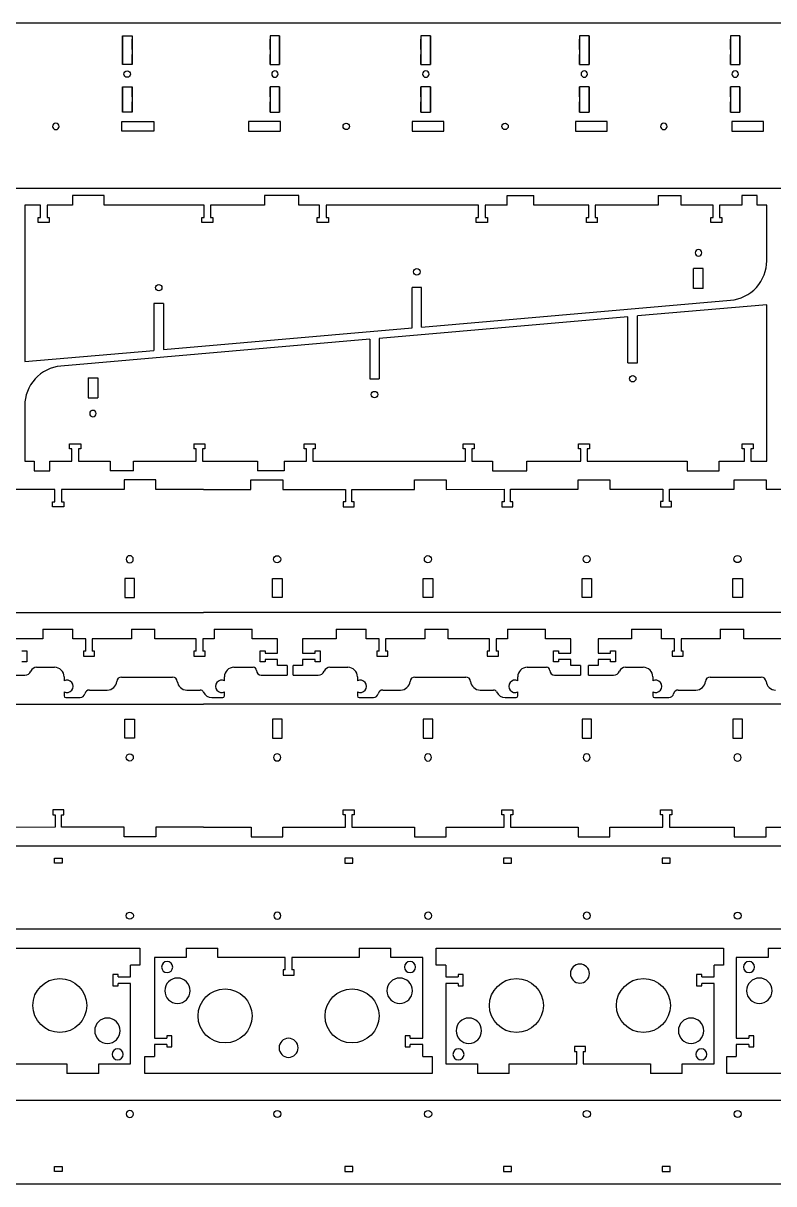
# Model space of a CAD drawing. Extents: x -1263 to 978, y -1563 to -37.
# Drawn here: x -729 to -256, y -1563 to -831 of the extents above; entities that cross this region are included whole.
import ezdxf

# ---------------------------------------------------------------- set-up
doc = ezdxf.new("R2010")
doc.units = 0
doc.linetypes.add('HIDDEN', pattern=[9.525, 6.35, -3.175])
doc.layers.get('0').update_dxf_attribs({"color": 253, "linetype": 'CONTINUOUS'})
doc.layers.add('HIDDEN', color=38, linetype='HIDDEN')

msp = doc.modelspace()

# ---------------------------------------------------------------- linework, layer by layer
at = {"color": 38}
for p, q in [((23.9, -831.11), (-1257.3, -831.11)), ((-666.12, -839.11), (-666.12, -857.11)), ((-666.12, -857.11), (-666.12, -839.11)), ((-666.12, -839.11), (-660.12, -839.11)), ((-660.12, -839.11), (-660.12, -857.11)), ((-567.28, -839.11), (-573.28, -839.11)), ((-573.28, -839.11), (-573.28, -857.11)), ((-567.28, -839.11), (-567.28, -857.11)), ((-567.28, -857.11), (-567.28, -839.11)), ((-472.28, -839.11), (-478.28, -839.11)), ((-478.28, -839.11), (-478.28, -857.11)), ((-472.28, -839.11), (-472.28, -857.11)), ((-472.28, -857.11), (-472.28, -839.11)), ((-372.29, -839.11), (-378.29, -839.11)), ((-378.29, -839.11), (-378.29, -857.11)), ((-372.29, -839.11), (-372.29, -857.11)), ((-372.29, -857.11), (-372.29, -839.11)), ((-277.28, -839.11), (-283.28, -839.11)), ((-283.28, -839.11), (-283.28, -857.11)), ((-277.28, -839.11), (-277.28, -857.11)), ((-277.28, -857.11), (-277.28, -839.11)), ((-660.12, -857.11), (-666.12, -857.11)), ((-573.28, -857.11), (-567.28, -857.11)), ((-478.28, -857.11), (-472.28, -857.11)), ((-378.29, -857.11), (-372.29, -857.11)), ((-283.28, -857.11), (-277.28, -857.11)), ((-666.12, -871.11), (-666.12, -887.11)), ((-666.12, -887.11), (-666.12, -871.11)), ((-666.12, -871.11), (-660.12, -871.11)), ((-660.12, -871.11), (-660.12, -887.11)), ((-567.28, -871.11), (-573.28, -871.11)), ((-573.28, -871.11), (-573.28, -887.11)), ((-567.28, -887.11), (-567.28, -871.11)), ((-567.28, -871.11), (-567.28, -887.11)), ((-472.28, -871.11), (-478.28, -871.11)), ((-478.28, -871.11), (-478.28, -887.11)), ((-472.28, -887.11), (-472.28, -871.11)), ((-472.28, -871.11), (-472.28, -887.11)), ((-372.29, -871.11), (-378.29, -871.11)), ((-378.29, -871.11), (-378.29, -887.11)), ((-372.29, -887.11), (-372.29, -871.11)), ((-372.29, -871.11), (-372.29, -887.11)), ((-277.28, -871.11), (-283.28, -871.11)), ((-283.28, -871.11), (-283.28, -887.11)), ((-277.28, -887.11), (-277.28, -871.11)), ((-277.28, -871.11), (-277.28, -887.11)), ((-660.12, -887.11), (-666.12, -887.11)), ((-573.28, -887.11), (-567.28, -887.11)), ((-478.28, -887.11), (-472.28, -887.11)), ((-378.29, -887.11), (-372.29, -887.11)), ((-283.28, -887.11), (-277.28, -887.11)), ((-666.67, -899.11), (-666.67, -893.11)), ((-666.67, -893.11), (-646.67, -893.11)), ((-666.67, -899.11), (-666.57, -899.11)), ((-646.57, -899.11), (-666.57, -899.11)), ((-646.67, -893.11), (-646.57, -893.11)), ((-646.57, -893.11), (-646.57, -899.11)), ((-646.57, -893.11), (-646.57, -899.11)), ((-586.74, -893.11), (-586.83, -893.11)), ((-586.83, -893.11), (-586.83, -899.11)), ((-586.83, -893.11), (-586.83, -899.11)), ((-586.83, -899.11), (-566.83, -899.11)), ((-566.74, -893.11), (-586.74, -893.11)), ((-566.74, -899.11), (-566.83, -899.11)), ((-566.74, -899.11), (-566.74, -893.11)), ((-483.74, -893.11), (-483.83, -893.11)), ((-483.83, -893.11), (-483.83, -899.11)), ((-483.83, -893.11), (-483.83, -899.11)), ((-483.83, -899.11), (-463.83, -899.11)), ((-463.74, -893.11), (-483.74, -893.11)), ((-463.74, -899.11), (-463.83, -899.11)), ((-463.74, -899.11), (-463.74, -893.11)), ((-360.82, -893.11), (-380.82, -893.11)), ((-380.82, -893.11), (-380.82, -899.11)), ((-380.82, -899.11), (-360.82, -899.11)), ((-380.81, -893.11), (-380.81, -899.11)), ((-360.82, -899.11), (-360.82, -893.11)), ((-262.4, -893.11), (-282.4, -893.11)), ((-282.4, -893.11), (-282.4, -899.11)), ((-282.4, -893.11), (-282.4, -899.11)), ((-282.4, -899.11), (-262.4, -899.11)), ((-262.4, -899.11), (-262.4, -893.11)), ((-1158.4, -935.11), (-75, -935.11)), ((-677.81, -939.79), (-697.81, -939.79)), ((-697.81, -939.79), (-697.81, -945.79)), ((-677.81, -945.79), (-677.81, -939.79)), ((-555.1, -939.79), (-576.69, -939.79)), ((-576.69, -939.79), (-576.69, -945.79)), ((-555.1, -945.79), (-555.1, -939.79)), ((-423.87, -939.79), (-407.13, -939.79)), ((-423.87, -945.79), (-423.87, -939.79)), ((-407.13, -945.79), (-407.13, -939.79)), ((-328.85, -939.79), (-314.26, -939.79)), ((-328.85, -939.79), (-328.85, -945.79)), ((-314.26, -945.79), (-314.26, -939.79)), ((-266.41, -939.79), (-276.16, -939.79)), ((-276.16, -939.79), (-276.16, -945.79)), ((-266.41, -945.79), (-266.41, -939.79)), ((-717.86, -945.79), (-727.81, -945.79)), ((-727.81, -945.79), (-727.8, -1035.81)), ((-717.86, -953.59), (-717.86, -945.79)), ((-713.76, -945.79), (-713.76, -953.59)), ((-697.81, -945.79), (-713.76, -945.79)), ((-614.79, -945.79), (-677.81, -945.79)), ((-614.79, -953.59), (-614.79, -945.79)), ((-576.69, -945.79), (-610.69, -945.79)), ((-610.69, -945.79), (-610.69, -953.59)), ((-542.1, -945.79), (-555.1, -945.79)), ((-542.1, -953.59), (-542.1, -945.79)), ((-441.92, -945.79), (-538, -945.79)), ((-538, -945.79), (-538, -953.59)), ((-441.92, -953.59), (-441.92, -945.79)), ((-423.87, -945.79), (-437.82, -945.79)), ((-437.82, -945.79), (-437.82, -953.59)), ((-372.46, -945.79), (-407.13, -945.79)), ((-372.46, -953.59), (-372.46, -945.79)), ((-328.85, -945.79), (-368.36, -945.79)), ((-368.36, -945.79), (-368.36, -953.59)), ((-294.21, -945.79), (-314.26, -945.79)), ((-294.21, -953.59), (-294.21, -945.79)), ((-276.16, -945.79), (-290.11, -945.79)), ((-290.11, -945.79), (-290.11, -953.59)), ((-260.41, -945.79), (-266.41, -945.79)), ((-260.41, -980.79), (-260.41, -945.79)), ((-719.31, -956.79), (-719.31, -953.59)), ((-719.31, -953.59), (-717.86, -953.59)), ((-712.31, -956.79), (-719.31, -956.79)), ((-713.76, -953.59), (-712.31, -953.59)), ((-712.31, -953.59), (-712.31, -956.79)), ((-616.24, -956.79), (-616.24, -953.59)), ((-616.24, -953.59), (-614.79, -953.59)), ((-609.24, -956.79), (-616.24, -956.79)), ((-610.69, -953.59), (-609.24, -953.59)), ((-609.24, -953.59), (-609.24, -956.79)), ((-543.55, -956.79), (-543.55, -953.59)), ((-543.55, -953.59), (-542.1, -953.59)), ((-536.55, -956.79), (-543.55, -956.79)), ((-538, -953.59), (-536.55, -953.59)), ((-536.55, -953.59), (-536.55, -956.79)), ((-443.37, -956.79), (-443.37, -953.59)), ((-443.37, -953.59), (-441.92, -953.59)), ((-436.37, -956.79), (-443.37, -956.79)), ((-437.82, -953.59), (-436.37, -953.59)), ((-436.37, -953.59), (-436.37, -956.79)), ((-373.91, -956.79), (-373.91, -953.59)), ((-373.91, -953.59), (-372.46, -953.59)), ((-366.91, -956.79), (-373.91, -956.79)), ((-368.36, -953.59), (-366.91, -953.59)), ((-366.91, -956.79), (-366.91, -953.59)), ((-295.66, -956.79), (-295.66, -953.59)), ((-295.66, -953.59), (-294.21, -953.59)), ((-288.66, -956.79), (-295.66, -956.79)), ((-290.11, -953.59), (-288.66, -953.59)), ((-288.66, -953.59), (-288.66, -956.79)), ((-300.41, -985.79), (-306.41, -985.79)), ((-306.41, -998.41), (-306.41, -985.79)), ((-300.41, -998.41), (-300.41, -985.79)), ((-483.79, -1023.16), (-483.79, -997.66)), ((-477.79, -997.66), (-483.79, -997.66)), ((-477.79, -1022.63), (-477.79, -997.66)), ((-300.41, -998.41), (-306.41, -998.41)), ((-646.41, -1007.79), (-646.41, -1037.31)), ((-640.41, -1007.79), (-646.41, -1007.79)), ((-640.41, -1007.79), (-640.41, -1036.79)), ((-477.79, -1022.63), (-283.25, -1005.7)), ((-260.42, -1008.56), (-341.82, -1015.64)), ((-260.42, -1017.14), (-260.42, -1008.56)), ((-347.82, -1016.16), (-504.43, -1029.79)), ((-347.82, -1045.16), (-347.82, -1016.16)), ((-341.82, -1045.16), (-341.82, -1015.64)), ((-640.41, -1036.79), (-483.79, -1023.16)), ((-260.41, -1107.16), (-260.42, -1017.14)), ((-510.43, -1030.32), (-704.98, -1047.25)), ((-510.43, -1030.32), (-510.43, -1055.29)), ((-504.43, -1029.79), (-504.43, -1055.29)), ((-727.8, -1035.81), (-727.8, -1044.39)), ((-727.8, -1044.39), (-646.41, -1037.31)), ((-347.82, -1045.16), (-341.82, -1045.16)), ((-687.82, -1054.54), (-687.82, -1067.16)), ((-687.82, -1054.54), (-681.82, -1054.54)), ((-681.82, -1054.54), (-681.82, -1067.16)), ((-510.43, -1055.29), (-504.43, -1055.29)), ((-687.82, -1067.16), (-681.82, -1067.16)), ((-727.81, -1072.16), (-727.81, -1107.16)), ((-699.56, -1099.36), (-699.56, -1096.16)), ((-699.56, -1096.16), (-692.56, -1096.16)), ((-692.56, -1096.16), (-692.56, -1099.36)), ((-621.31, -1096.16), (-621.31, -1099.36)), ((-621.31, -1096.16), (-614.31, -1096.16)), ((-614.31, -1096.16), (-614.31, -1099.36)), ((-551.85, -1099.36), (-551.85, -1096.16)), ((-551.85, -1096.16), (-544.85, -1096.16)), ((-544.85, -1096.16), (-544.85, -1099.36)), ((-451.67, -1099.36), (-451.67, -1096.16)), ((-451.67, -1096.16), (-444.67, -1096.16)), ((-444.67, -1096.16), (-444.67, -1099.36)), ((-378.98, -1099.36), (-378.98, -1096.16)), ((-378.98, -1096.16), (-371.98, -1096.16)), ((-371.98, -1096.16), (-371.98, -1099.36)), ((-275.91, -1099.36), (-275.91, -1096.16)), ((-275.91, -1096.16), (-268.91, -1096.16)), ((-268.91, -1096.16), (-268.91, -1099.36)), ((-698.11, -1099.36), (-699.56, -1099.36)), ((-698.11, -1107.16), (-698.11, -1099.36)), ((-692.56, -1099.36), (-694.01, -1099.36)), ((-694.01, -1099.36), (-694.01, -1107.16)), ((-619.86, -1099.36), (-621.31, -1099.36)), ((-619.86, -1107.16), (-619.86, -1099.36)), ((-614.31, -1099.36), (-615.76, -1099.36)), ((-615.76, -1099.36), (-615.76, -1107.16)), ((-550.4, -1099.36), (-551.85, -1099.36)), ((-550.4, -1107.16), (-550.4, -1099.36)), ((-544.85, -1099.36), (-546.3, -1099.36)), ((-546.3, -1099.36), (-546.3, -1107.16)), ((-450.22, -1099.36), (-451.67, -1099.36)), ((-450.22, -1107.16), (-450.22, -1099.36)), ((-444.67, -1099.36), (-446.12, -1099.36)), ((-446.12, -1099.36), (-446.12, -1107.16)), ((-377.53, -1099.36), (-378.98, -1099.36)), ((-377.53, -1107.16), (-377.53, -1099.36)), ((-371.98, -1099.36), (-373.43, -1099.36)), ((-373.43, -1099.36), (-373.43, -1107.16)), ((-274.46, -1099.36), (-275.91, -1099.36)), ((-274.46, -1107.16), (-274.46, -1099.36)), ((-268.91, -1099.36), (-270.36, -1099.36)), ((-270.36, -1099.36), (-270.36, -1107.16)), ((-727.81, -1107.16), (-721.81, -1107.16)), ((-721.81, -1107.16), (-721.81, -1113.16)), ((-712.06, -1113.16), (-712.06, -1107.16)), ((-712.06, -1107.16), (-698.11, -1107.16)), ((-694.01, -1107.16), (-673.96, -1107.16)), ((-673.96, -1107.16), (-673.96, -1113.16)), ((-659.37, -1113.16), (-659.37, -1107.16)), ((-659.37, -1107.16), (-619.86, -1107.16)), ((-615.76, -1107.16), (-581.09, -1107.16)), ((-581.09, -1107.16), (-581.09, -1113.16)), ((-564.35, -1107.16), (-564.35, -1113.16)), ((-564.35, -1107.16), (-550.4, -1107.16)), ((-546.3, -1107.16), (-450.22, -1107.16)), ((-446.12, -1107.16), (-433.12, -1107.16)), ((-433.12, -1107.16), (-433.12, -1113.16)), ((-411.53, -1113.16), (-411.53, -1107.16)), ((-411.53, -1107.16), (-377.53, -1107.16)), ((-373.43, -1107.16), (-310.41, -1107.16)), ((-310.41, -1107.16), (-310.41, -1113.16)), ((-290.41, -1113.16), (-290.41, -1107.16)), ((-290.41, -1107.16), (-274.46, -1107.16)), ((-270.36, -1107.16), (-260.41, -1107.16)), ((-721.81, -1113.16), (-712.06, -1113.16)), ((-659.37, -1113.16), (-673.96, -1113.16)), ((-645.21, -1118.96), (-665.21, -1118.95)), ((-665.21, -1118.95), (-665.21, -1124.95)), ((-645.21, -1124.96), (-645.21, -1118.96)), ((-585.28, -1118.95), (-565.28, -1118.94)), ((-585.27, -1124.95), (-585.28, -1118.95)), ((-564.35, -1113.16), (-581.09, -1113.16)), ((-565.28, -1118.94), (-565.27, -1124.94)), ((-482.27, -1124.91), (-482.28, -1118.91)), ((-482.28, -1118.91), (-462.28, -1118.91)), ((-462.28, -1118.91), (-462.27, -1124.91)), ((-433.12, -1113.16), (-411.53, -1113.16)), ((-379.26, -1118.88), (-359.26, -1118.87)), ((-379.26, -1124.88), (-379.26, -1118.88)), ((-359.26, -1118.87), (-359.26, -1124.87)), ((-310.41, -1113.16), (-290.41, -1113.16)), ((-280.84, -1124.84), (-280.84, -1118.84)), ((-280.84, -1118.84), (-260.84, -1118.84)), ((-260.84, -1118.84), (-260.84, -1124.84)), ((-708.76, -1124.95), (-748.21, -1124.95)), ((-708.76, -1132.75), (-708.76, -1124.95)), ((-665.21, -1124.95), (-704.66, -1124.95)), ((-704.66, -1124.95), (-704.66, -1132.75)), ((-615.24, -1124.96), (-645.21, -1124.96)), ((-615.24, -1124.96), (-585.27, -1124.95)), ((-565.27, -1124.94), (-525.82, -1124.93)), ((-525.82, -1124.93), (-525.82, -1132.73)), ((-521.72, -1124.93), (-482.27, -1124.91)), ((-521.72, -1132.73), (-521.72, -1124.93)), ((-462.27, -1124.91), (-425.82, -1124.89)), ((-425.82, -1124.89), (-425.82, -1132.69)), ((-421.72, -1124.89), (-379.26, -1124.88)), ((-421.72, -1132.69), (-421.72, -1124.89)), ((-359.26, -1124.87), (-325.82, -1124.86)), ((-325.82, -1124.86), (-325.82, -1132.66)), ((-321.72, -1124.86), (-280.84, -1124.84)), ((-321.72, -1132.66), (-321.72, -1124.86)), ((-260.84, -1124.84), (-235.82, -1124.83)), ((-710.21, -1135.95), (-710.21, -1132.75)), ((-710.21, -1132.75), (-708.76, -1132.75)), ((-704.66, -1132.75), (-703.21, -1132.75)), ((-703.21, -1132.75), (-703.21, -1135.95)), ((-525.82, -1132.73), (-527.27, -1132.73)), ((-527.27, -1132.73), (-527.27, -1135.93)), ((-520.27, -1132.73), (-521.72, -1132.73)), ((-520.27, -1135.93), (-520.27, -1132.73)), ((-425.82, -1132.69), (-427.27, -1132.69)), ((-427.27, -1132.69), (-427.27, -1135.89)), ((-420.27, -1132.69), (-421.72, -1132.69)), ((-420.27, -1135.89), (-420.27, -1132.69)), ((-325.82, -1132.66), (-327.27, -1132.66)), ((-327.27, -1132.66), (-327.27, -1135.86)), ((-320.27, -1132.66), (-321.72, -1132.66)), ((-320.27, -1135.86), (-320.27, -1132.66)), ((-703.21, -1135.95), (-710.21, -1135.95)), ((-527.27, -1135.93), (-520.27, -1135.93)), ((-427.27, -1135.89), (-420.27, -1135.89)), ((-327.27, -1135.86), (-320.27, -1135.86)), ((-664.74, -1181.02), (-664.73, -1193.02)), ((-658.74, -1181.02), (-664.74, -1181.02)), ((-658.73, -1193.02), (-658.74, -1181.02)), ((-571.73, -1193.01), (-571.73, -1181.01)), ((-571.73, -1181.01), (-565.73, -1181.01)), ((-565.73, -1181.01), (-565.73, -1193.01)), ((-476.73, -1193.01), (-476.73, -1181.01)), ((-476.73, -1181.01), (-470.73, -1181.01)), ((-470.73, -1181.01), (-470.73, -1193.01)), ((-376.74, -1193.01), (-376.74, -1181.01)), ((-376.74, -1181.01), (-370.74, -1181.01)), ((-370.74, -1181.01), (-370.74, -1193.01)), ((-281.73, -1193.01), (-281.73, -1181.01)), ((-281.73, -1181.01), (-275.73, -1181.01)), ((-275.73, -1181.01), (-275.73, -1193.01)), ((-664.73, -1193.02), (-658.73, -1193.02)), ((-565.73, -1193.01), (-571.73, -1193.01)), ((-470.73, -1193.01), (-476.73, -1193.01)), ((-370.74, -1193.01), (-376.74, -1193.01)), ((-275.73, -1193.01), (-281.73, -1193.01)), ((-1234.71, -1202.54), (-615.23, -1202.5)), ((4.25, -1202.37), (-615.23, -1202.5)), ((-716.5, -1213.13), (-697.5, -1213.13)), ((-716.5, -1213.13), (-716.5, -1219.13)), ((-697.5, -1219.13), (-697.5, -1213.13)), ((-660.56, -1213.13), (-645.76, -1213.13)), ((-660.56, -1213.13), (-660.56, -1219.13)), ((-645.76, -1219.13), (-645.76, -1213.13)), ((-608.5, -1213.13), (-584.5, -1213.13)), ((-608.5, -1213.13), (-608.5, -1219.13)), ((-584.5, -1219.13), (-584.5, -1213.13)), ((-531.72, -1213.13), (-512.72, -1213.13)), ((-531.72, -1213.13), (-531.72, -1219.13)), ((-512.72, -1219.13), (-512.72, -1213.13)), ((-475.78, -1213.13), (-460.98, -1213.13)), ((-475.78, -1213.13), (-475.78, -1219.13)), ((-460.98, -1219.13), (-460.98, -1213.13)), ((-423.72, -1213.13), (-399.72, -1213.13)), ((-423.72, -1213.13), (-423.72, -1219.13)), ((-399.72, -1219.13), (-399.72, -1213.13)), ((-345.65, -1213.13), (-326.65, -1213.13)), ((-345.65, -1213.13), (-345.65, -1219.13)), ((-326.65, -1219.13), (-326.65, -1213.13)), ((-289.71, -1213.13), (-274.91, -1213.13)), ((-289.71, -1213.13), (-289.71, -1219.13)), ((-274.91, -1219.13), (-274.91, -1213.13)), ((-716.5, -1219.13), (-737.5, -1219.13)), ((-689.32, -1219.13), (-697.5, -1219.13)), ((-689.32, -1226.93), (-689.32, -1219.13)), ((-660.56, -1219.13), (-685.22, -1219.13)), ((-685.22, -1219.13), (-685.22, -1226.93)), ((-619.78, -1219.13), (-645.76, -1219.13)), ((-619.78, -1226.93), (-619.78, -1219.13)), ((-608.5, -1219.13), (-615.68, -1219.13)), ((-615.68, -1219.13), (-615.68, -1226.93)), ((-568.5, -1219.13), (-584.5, -1219.13)), ((-568.5, -1228.08), (-568.5, -1219.13)), ((-531.72, -1219.13), (-552.72, -1219.13)), ((-552.72, -1219.13), (-552.72, -1228.08)), ((-504.54, -1219.13), (-512.72, -1219.13)), ((-504.54, -1226.93), (-504.54, -1219.13)), ((-475.78, -1219.13), (-500.44, -1219.13)), ((-500.44, -1219.13), (-500.44, -1226.93)), ((-435, -1219.13), (-460.98, -1219.13)), ((-435, -1226.93), (-435, -1219.13)), ((-423.72, -1219.13), (-430.9, -1219.13)), ((-430.9, -1219.13), (-430.9, -1226.93)), ((-383.72, -1219.13), (-399.72, -1219.13)), ((-383.72, -1228.08), (-383.72, -1219.13)), ((-345.65, -1219.13), (-366.65, -1219.13)), ((-366.65, -1219.13), (-366.65, -1228.08)), ((-318.47, -1219.13), (-326.65, -1219.13)), ((-318.47, -1226.93), (-318.47, -1219.13)), ((-289.71, -1219.13), (-314.37, -1219.13)), ((-314.37, -1219.13), (-314.37, -1226.93)), ((-248.93, -1219.13), (-274.91, -1219.13)), ((-729.7, -1226.63), (-726.5, -1226.63)), ((-726.5, -1226.63), (-726.5, -1233.63)), ((-689.32, -1226.93), (-690.77, -1226.93)), ((-690.77, -1226.93), (-690.77, -1230.13)), ((-683.77, -1226.93), (-685.22, -1226.93)), ((-683.77, -1230.13), (-683.77, -1226.93)), ((-621.23, -1226.93), (-621.23, -1230.13)), ((-619.78, -1226.93), (-621.23, -1226.93)), ((-614.23, -1226.93), (-615.68, -1226.93)), ((-614.23, -1230.13), (-614.23, -1226.93)), ((-579.5, -1233.63), (-579.5, -1226.63)), ((-579.5, -1226.63), (-576.3, -1226.63)), ((-576.3, -1226.63), (-576.3, -1228.08)), ((-576.3, -1228.08), (-568.5, -1228.08)), ((-552.72, -1228.08), (-544.92, -1228.08)), ((-544.92, -1228.08), (-544.92, -1226.63)), ((-544.92, -1226.63), (-541.72, -1226.63)), ((-541.72, -1226.63), (-541.72, -1233.63)), ((-504.54, -1226.93), (-505.99, -1226.93)), ((-505.99, -1226.93), (-505.99, -1230.13)), ((-498.99, -1226.93), (-500.44, -1226.93)), ((-498.99, -1230.13), (-498.99, -1226.93)), ((-436.45, -1226.93), (-436.45, -1230.13)), ((-435, -1226.93), (-436.45, -1226.93)), ((-429.45, -1226.93), (-430.9, -1226.93)), ((-429.45, -1230.13), (-429.45, -1226.93)), ((-394.72, -1233.63), (-394.72, -1226.63)), ((-394.72, -1226.63), (-391.52, -1226.63)), ((-391.52, -1226.63), (-391.52, -1228.08)), ((-391.52, -1228.08), (-383.72, -1228.08)), ((-366.65, -1228.08), (-358.85, -1228.08)), ((-358.85, -1228.08), (-358.85, -1226.63)), ((-358.85, -1226.63), (-355.65, -1226.63)), ((-355.65, -1226.63), (-355.65, -1233.63)), ((-318.47, -1226.93), (-319.92, -1226.93)), ((-319.92, -1226.93), (-319.92, -1230.13)), ((-312.92, -1226.93), (-314.37, -1226.93)), ((-312.92, -1230.13), (-312.92, -1226.93)), ((-726.5, -1233.63), (-729.7, -1233.63)), ((-690.77, -1230.13), (-683.77, -1230.13)), ((-621.23, -1230.13), (-614.23, -1230.13)), ((-576.3, -1233.63), (-579.5, -1233.63)), ((-568.5, -1232.18), (-576.3, -1232.18)), ((-576.3, -1232.18), (-576.3, -1233.63)), ((-568.5, -1236), (-568.5, -1232.18)), ((-562.5, -1236), (-568.5, -1236)), ((-562.5, -1236), (-562.5, -1242)), ((-558.72, -1242), (-558.72, -1236)), ((-552.72, -1236), (-558.72, -1236)), ((-544.92, -1232.18), (-552.72, -1232.18)), ((-552.72, -1232.18), (-552.72, -1236)), ((-544.92, -1233.63), (-544.92, -1232.18)), ((-541.72, -1233.63), (-544.92, -1233.63)), ((-505.99, -1230.13), (-498.99, -1230.13)), ((-436.45, -1230.13), (-429.45, -1230.13)), ((-391.52, -1233.63), (-394.72, -1233.63)), ((-383.72, -1232.18), (-391.52, -1232.18)), ((-391.52, -1232.18), (-391.52, -1233.63)), ((-383.72, -1236), (-383.72, -1232.18)), ((-377.72, -1236), (-383.72, -1236)), ((-377.72, -1236), (-377.72, -1242)), ((-372.65, -1242), (-372.65, -1236)), ((-366.65, -1236), (-372.65, -1236)), ((-358.85, -1232.18), (-366.65, -1232.18)), ((-366.65, -1232.18), (-366.65, -1236)), ((-358.85, -1233.63), (-358.85, -1232.18)), ((-355.65, -1233.63), (-358.85, -1233.63)), ((-319.92, -1230.13), (-312.92, -1230.13)), ((-743.5, -1242), (-727.69, -1242)), ((-720.3, -1237.06), (-709, -1237.06)), ((-703, -1243.06), (-703, -1245.54)), ((-666.86, -1243.23), (-634.66, -1243.23)), ((-602, -1245.54), (-602, -1243.06)), ((-596, -1237.06), (-583.85, -1237.06)), ((-578.85, -1242), (-562.5, -1242)), ((-558.72, -1242), (-542.91, -1242)), ((-535.52, -1237.06), (-524.22, -1237.06)), ((-518.22, -1243.06), (-518.22, -1245.54)), ((-482.08, -1243.23), (-449.88, -1243.23)), ((-417.22, -1245.54), (-417.22, -1243.06)), ((-411.22, -1237.06), (-399.07, -1237.06)), ((-394.07, -1242), (-377.72, -1242)), ((-372.65, -1242), (-356.84, -1242)), ((-349.45, -1237.06), (-338.15, -1237.06)), ((-332.15, -1243.06), (-332.15, -1245.54)), ((-296.01, -1243.23), (-263.81, -1243.23)), ((-703, -1252.58), (-703, -1255.13)), ((-702, -1256.13), (-692.81, -1256.13)), ((-686.95, -1251.4), (-675.82, -1251.4)), ((-625.7, -1251.4), (-617.21, -1251.4)), ((-609.9, -1256.13), (-603, -1256.13)), ((-602, -1255.13), (-602, -1252.58)), ((-518.22, -1252.58), (-518.22, -1255.13)), ((-517.22, -1256.13), (-508.03, -1256.13)), ((-502.17, -1251.4), (-491.04, -1251.4)), ((-440.92, -1251.4), (-432.43, -1251.4)), ((-425.12, -1256.13), (-418.22, -1256.13)), ((-417.22, -1255.13), (-417.22, -1252.58)), ((-332.15, -1252.58), (-332.15, -1255.13)), ((-331.15, -1256.13), (-321.96, -1256.13)), ((-316.1, -1251.4), (-304.97, -1251.4)), ((-1234.7, -1260.47), (-615.22, -1260.34)), ((4.26, -1260.3), (-615.22, -1260.34)), ((-664.72, -1269.83), (-658.72, -1269.83)), ((-664.72, -1281.83), (-664.72, -1269.83)), ((-658.72, -1269.83), (-658.72, -1281.83)), ((-571.72, -1269.82), (-571.72, -1281.82)), ((-565.72, -1269.82), (-571.72, -1269.82)), ((-565.72, -1281.82), (-565.72, -1269.82)), ((-476.72, -1269.79), (-476.72, -1281.79)), ((-470.72, -1269.79), (-476.72, -1269.79)), ((-470.72, -1281.79), (-470.72, -1269.79)), ((-376.73, -1269.77), (-376.72, -1281.77)), ((-370.73, -1269.77), (-376.73, -1269.77)), ((-370.72, -1281.77), (-370.73, -1269.77)), ((-281.72, -1269.74), (-281.72, -1281.74)), ((-275.72, -1269.74), (-281.72, -1269.74)), ((-275.72, -1281.74), (-275.72, -1269.74)), ((-658.72, -1281.83), (-664.72, -1281.83)), ((-571.72, -1281.82), (-565.72, -1281.82)), ((-476.72, -1281.79), (-470.72, -1281.79)), ((-376.72, -1281.77), (-370.72, -1281.77)), ((-281.72, -1281.74), (-275.72, -1281.74)), ((-703.19, -1326.91), (-710.19, -1326.91)), ((-710.19, -1326.91), (-710.18, -1330.11)), ((-710.18, -1330.11), (-708.73, -1330.11)), ((-708.73, -1330.11), (-708.73, -1337.91)), ((-704.63, -1337.91), (-704.63, -1330.11)), ((-704.63, -1330.11), (-703.18, -1330.11)), ((-703.18, -1330.11), (-703.19, -1326.91)), ((-527.24, -1330.09), (-527.24, -1326.89)), ((-527.24, -1326.89), (-520.24, -1326.89)), ((-525.79, -1330.09), (-527.24, -1330.09)), ((-525.8, -1337.89), (-525.79, -1330.09)), ((-521.69, -1330.09), (-521.7, -1337.89)), ((-520.24, -1330.09), (-521.69, -1330.09)), ((-520.24, -1326.89), (-520.24, -1330.09)), ((-427.24, -1330.1), (-427.24, -1326.9)), ((-427.24, -1326.9), (-420.24, -1326.9)), ((-425.79, -1330.1), (-427.24, -1330.1)), ((-425.8, -1337.9), (-425.79, -1330.1)), ((-421.69, -1330.1), (-421.7, -1337.9)), ((-420.24, -1330.1), (-421.69, -1330.1)), ((-420.24, -1326.9), (-420.24, -1330.1)), ((-327.24, -1330.1), (-327.24, -1326.9)), ((-327.24, -1326.9), (-320.24, -1326.9)), ((-325.79, -1330.1), (-327.24, -1330.1)), ((-325.8, -1337.9), (-325.79, -1330.1)), ((-321.69, -1330.1), (-321.7, -1337.9)), ((-320.24, -1330.1), (-321.69, -1330.1)), ((-320.24, -1326.9), (-320.24, -1330.1)), ((-708.73, -1337.91), (-748.18, -1337.93)), ((-665.18, -1337.9), (-704.63, -1337.91)), ((-665.18, -1343.9), (-665.18, -1337.9)), ((-615.21, -1337.88), (-645.18, -1337.89)), ((-645.18, -1337.89), (-645.18, -1343.89)), ((-615.21, -1337.88), (-585.25, -1337.88)), ((-585.25, -1337.88), (-585.25, -1343.88)), ((-565.25, -1343.89), (-565.25, -1337.89)), ((-565.25, -1337.89), (-525.8, -1337.89)), ((-521.7, -1337.89), (-482.25, -1337.89)), ((-482.25, -1337.89), (-482.25, -1343.89)), ((-462.25, -1343.89), (-462.25, -1337.89)), ((-462.25, -1337.89), (-425.8, -1337.9)), ((-421.7, -1337.9), (-379.23, -1337.9)), ((-379.23, -1337.9), (-379.23, -1343.9)), ((-359.23, -1343.9), (-359.23, -1337.9)), ((-359.23, -1337.9), (-325.8, -1337.9)), ((-321.7, -1337.9), (-280.81, -1337.91)), ((-280.81, -1337.91), (-280.81, -1343.91)), ((-260.81, -1343.91), (-260.81, -1337.91)), ((-260.81, -1337.91), (-235.8, -1337.91)), ((-645.18, -1343.89), (-665.18, -1343.9)), ((-585.25, -1343.88), (-565.25, -1343.89)), ((-482.25, -1343.89), (-462.25, -1343.89)), ((-379.23, -1343.9), (-359.23, -1343.9)), ((-280.81, -1343.91), (-260.81, -1343.91)), ((-1255.68, -1349.61), (25.34, -1349.61)), ((-709.14, -1360.6), (-709.14, -1357.4)), ((-709.14, -1357.4), (-704.14, -1357.4)), ((-704.14, -1357.4), (-704.14, -1360.6)), ((-521.2, -1357.4), (-526.2, -1357.4)), ((-526.2, -1357.4), (-526.2, -1360.6)), ((-521.2, -1360.6), (-521.2, -1357.4)), ((-421.2, -1357.39), (-426.2, -1357.39)), ((-426.2, -1357.39), (-426.2, -1360.59)), ((-421.2, -1360.59), (-421.2, -1357.39)), ((-321.2, -1357.37), (-326.2, -1357.37)), ((-326.2, -1357.37), (-326.2, -1360.57)), ((-321.2, -1360.57), (-321.2, -1357.37)), ((-704.14, -1360.6), (-709.14, -1360.6)), ((-526.2, -1360.6), (-521.2, -1360.6)), ((-426.2, -1360.59), (-421.2, -1360.59)), ((-326.2, -1360.57), (-321.2, -1360.57)), ((6.29, -1402.01), (-1236.63, -1402.01)), ((-836.22, -1414), (-655.22, -1414)), ((-655.22, -1414), (-655.22, -1424.73)), ((-626.1, -1414), (-606.1, -1414)), ((-626.1, -1414), (-626.1, -1420)), ((-606.1, -1420), (-606.1, -1414)), ((-517.1, -1414), (-497.1, -1414)), ((-517.1, -1414), (-517.1, -1420)), ((-497.1, -1420), (-497.1, -1414)), ((-468.56, -1414), (-287.56, -1414)), ((-468.56, -1424.73), (-468.56, -1414)), ((-287.56, -1414), (-287.56, -1424.73)), ((-259.54, -1414), (-239.54, -1414)), ((-259.54, -1414), (-259.54, -1420)), ((-655.22, -1424.73), (-661.22, -1424.73)), ((-661.22, -1432.18), (-661.22, -1424.73)), ((-626.1, -1420), (-646.1, -1420)), ((-646.1, -1420), (-646.1, -1470.73)), ((-563.65, -1420), (-606.1, -1420)), ((-563.65, -1427.8), (-563.65, -1420)), ((-517.1, -1420), (-559.55, -1420)), ((-559.55, -1420), (-559.55, -1427.8)), ((-477.1, -1420), (-497.1, -1420)), ((-477.1, -1470.73), (-477.1, -1420)), ((-462.56, -1424.73), (-468.56, -1424.73)), ((-462.56, -1424.73), (-462.56, -1432.18)), ((-287.56, -1424.73), (-293.56, -1424.73)), ((-293.56, -1432.18), (-293.56, -1424.73)), ((-259.54, -1420), (-279.54, -1420)), ((-279.54, -1420), (-279.54, -1470.73)), ((-672.22, -1430.73), (-672.22, -1437.73)), ((-669.02, -1430.73), (-672.22, -1430.73)), ((-669.02, -1432.18), (-669.02, -1430.73)), ((-669.02, -1432.18), (-661.22, -1432.18)), ((-565.1, -1427.8), (-565.1, -1431)), ((-563.65, -1427.8), (-565.1, -1427.8)), ((-565.1, -1431), (-558.1, -1431)), ((-558.1, -1427.8), (-559.55, -1427.8)), ((-558.1, -1431), (-558.1, -1427.8)), ((-462.56, -1432.18), (-454.76, -1432.18)), ((-454.76, -1430.73), (-454.76, -1432.18)), ((-451.56, -1430.73), (-454.76, -1430.73)), ((-451.56, -1437.73), (-451.56, -1430.73)), ((-304.56, -1430.73), (-304.56, -1437.73)), ((-301.36, -1430.73), (-304.56, -1430.73)), ((-301.36, -1432.18), (-301.36, -1430.73)), ((-301.36, -1432.18), (-293.56, -1432.18)), ((-672.22, -1437.73), (-669.02, -1437.73)), ((-661.22, -1436.28), (-669.02, -1436.28)), ((-669.02, -1437.73), (-669.02, -1436.28)), ((-661.22, -1487.01), (-661.22, -1436.28)), ((-454.76, -1436.28), (-462.56, -1436.28)), ((-462.56, -1436.28), (-462.56, -1487.01)), ((-454.76, -1436.28), (-454.76, -1437.73)), ((-454.76, -1437.73), (-451.56, -1437.73)), ((-304.56, -1437.73), (-301.36, -1437.73)), ((-293.56, -1436.28), (-301.36, -1436.28)), ((-301.36, -1437.73), (-301.36, -1436.28)), ((-293.56, -1487.01), (-293.56, -1436.28)), ((-638.3, -1469.28), (-638.3, -1470.73)), ((-635.1, -1469.28), (-638.3, -1469.28)), ((-635.1, -1476.28), (-635.1, -1469.28)), ((-488.1, -1469.28), (-488.1, -1476.28)), ((-484.9, -1469.28), (-488.1, -1469.28)), ((-484.9, -1470.73), (-484.9, -1469.28)), ((-271.74, -1469.28), (-271.74, -1470.73)), ((-268.54, -1469.28), (-271.74, -1469.28)), ((-268.54, -1476.28), (-268.54, -1469.28)), ((-646.1, -1470.73), (-638.3, -1470.73)), ((-638.3, -1474.83), (-646.1, -1474.83)), ((-646.1, -1474.83), (-646.1, -1482.28)), ((-638.3, -1474.83), (-638.3, -1476.28)), ((-638.3, -1476.28), (-635.1, -1476.28)), ((-488.1, -1476.28), (-484.9, -1476.28)), ((-484.9, -1470.73), (-477.1, -1470.73)), ((-477.1, -1474.83), (-484.9, -1474.83)), ((-484.9, -1476.28), (-484.9, -1474.83)), ((-477.1, -1482.28), (-477.1, -1474.83)), ((-381.56, -1476.01), (-381.56, -1479.21)), ((-374.56, -1476.01), (-381.56, -1476.01)), ((-374.56, -1479.21), (-374.56, -1476.01)), ((-279.54, -1470.73), (-271.74, -1470.73)), ((-271.74, -1474.83), (-279.54, -1474.83)), ((-279.54, -1474.83), (-279.54, -1482.28)), ((-271.74, -1474.83), (-271.74, -1476.28)), ((-271.74, -1476.28), (-268.54, -1476.28)), ((-652.1, -1493.01), (-652.1, -1482.28)), ((-652.1, -1482.28), (-646.1, -1482.28)), ((-477.1, -1482.28), (-471.1, -1482.28)), ((-471.1, -1482.28), (-471.1, -1493.01)), ((-381.56, -1479.21), (-380.11, -1479.21)), ((-380.11, -1487.01), (-380.11, -1479.21)), ((-376.01, -1479.21), (-374.56, -1479.21)), ((-376.01, -1479.21), (-376.01, -1487.01)), ((-285.54, -1493.01), (-285.54, -1482.28)), ((-285.54, -1482.28), (-279.54, -1482.28)), ((-743.67, -1487.01), (-701.22, -1487.01)), ((-701.22, -1487.01), (-701.22, -1493.01)), ((-681.22, -1493.01), (-681.22, -1487.01)), ((-681.22, -1487.01), (-661.22, -1487.01)), ((-462.56, -1487.01), (-442.56, -1487.01)), ((-442.56, -1487.01), (-442.56, -1493.01)), ((-422.56, -1493.01), (-422.56, -1487.01)), ((-422.56, -1487.01), (-380.11, -1487.01)), ((-376.01, -1487.01), (-333.56, -1487.01)), ((-333.56, -1487.01), (-333.56, -1493.01)), ((-313.56, -1493.01), (-313.56, -1487.01)), ((-313.56, -1487.01), (-293.56, -1487.01)), ((-681.22, -1493.01), (-701.22, -1493.01)), ((-471.1, -1493.01), (-652.1, -1493.01)), ((-422.56, -1493.01), (-442.56, -1493.01)), ((-313.56, -1493.01), (-333.56, -1493.01)), ((-104.54, -1493.01), (-285.54, -1493.01)), ((6.29, -1510.19), (-1236.63, -1510.19)), ((-709.14, -1554.8), (-709.14, -1551.6)), ((-709.14, -1551.6), (-704.14, -1551.6)), ((-704.14, -1554.8), (-709.14, -1554.8)), ((-704.14, -1551.6), (-704.14, -1554.8)), ((-526.2, -1551.6), (-526.2, -1554.8)), ((-521.2, -1551.6), (-526.2, -1551.6)), ((-526.2, -1554.8), (-521.2, -1554.8)), ((-521.2, -1554.8), (-521.2, -1551.6)), ((-426.2, -1551.61), (-426.2, -1554.81)), ((-421.2, -1551.61), (-426.2, -1551.61)), ((-426.2, -1554.81), (-421.2, -1554.81)), ((-421.2, -1554.81), (-421.2, -1551.61)), ((-326.2, -1551.63), (-326.2, -1554.82)), ((-321.2, -1551.63), (-326.2, -1551.63)), ((-326.2, -1554.82), (-321.2, -1554.82)), ((-321.2, -1554.82), (-321.2, -1551.63)), ((-1255.68, -1562.59), (25.34, -1562.59))]:
    msp.add_line(p, q, dxfattribs=at)
for centre, radius in [((-663.22, -863.14), 2.05), ((-525.24, -896.11), 2.05), ((-425.24, -896.11), 2.05), ((-480.79, -987.77), 2.05), ((-643.41, -997.79), 2.05), ((-344.82, -1055.16), 2.05), ((-507.43, -1065.18), 2.05), ((-568.81, -1168.97), 2.25), ((-473.81, -1168.93), 2.25), ((-373.8, -1168.89), 2.25), ((-278.8, -1168.85), 2.25), ((-661.65, -1293.87), 2.25), ((-661.64, -1393.61), 2.25), ((-278.7, -1393.61), 2.25), ((-705.72, -1450.21), 17), ((-418.06, -1450.21), 17), ((-338.06, -1450.21), 17), ((-601.6, -1456.8), 17), ((-521.6, -1456.8), 17), ((-568.7, -1518.59), 2.25), ((-473.7, -1518.59), 2.25), ((-373.7, -1518.59), 2.25), ((-278.7, -1518.59), 2.25)]:
    msp.add_circle(centre, radius, dxfattribs=at)
at = {"color": 38, "extrusion": (-3.45125e-15, -5.55112e-17, -1)}
for centre in [(570.18, -863.14), (475.16, -863.14), (375.29, -863.14), (280.27, -863.14), (708.17, -896.11), (325.24, -896.11)]:
    msp.add_circle(centre, 2.05, dxfattribs=at)
at = {"color": 38, "extrusion": (-1.39704e-17, -3.08659e-15, -1)}
msp.add_circle((303.41, -975.79), 2.05, dxfattribs=at)
at = {"color": 38, "extrusion": (3.6612e-15, 1.19921e-15, -1)}
msp.add_circle((684.82, -1077.16), 2.05, dxfattribs=at)
at = {"color": 38, "extrusion": (-1.39704e-17, 5.71917e-18, -1)}
for centre in [(661.67, -1168.98), (568.79, -1293.86), (473.79, -1293.87), (373.79, -1293.89), (278.79, -1293.9)]:
    msp.add_circle(centre, 2.25, dxfattribs=at)
at = {"color": 38, "extrusion": (3.52571e-16, 5.49392e-16, -1)}
for centre in [(568.7, -1393.61), (473.7, -1393.61), (373.7, -1393.61), (661.64, -1518.59)]:
    msp.add_circle(centre, 2.25, dxfattribs=at)
at = {"color": 38, "extrusion": (3.14004e-15, -5.55112e-17, -1)}
for centre, radius in [((638.1, -1426), 3.5), ((485.1, -1426), 3.5), ((271.54, -1426), 3.5), ((631.6, -1440.91), 8), ((491.6, -1440.91), 8), ((265.04, -1440.91), 8), ((561.6, -1476.91), 6)]:
    msp.add_circle(centre, radius, dxfattribs=at)
at = {"color": 38, "extrusion": (-3.73453e-15, -5.55112e-17, -1)}
for centre, radius in [((378.06, -1430.11), 6), ((675.72, -1466.11), 8), ((448.06, -1466.11), 8), ((308.06, -1466.11), 8), ((669.22, -1481.01), 3.5), ((454.56, -1481.01), 3.5), ((301.56, -1481.01), 3.5)]:
    msp.add_circle(centre, radius, dxfattribs=at)
at = {"color": 38}
for centre, radius, start, end in [((-285.41, -980.79), 25, 317.75172, 360), ((-285.41, -980.79), 25, 274.97444, 317.75172), ((-702.81, -1072.16), 25, 94.97444, 137.75172), ((-702.81, -1072.16), 25, 137.75172, 180), ((-727.69, -1238), 4, 270, 337.51966), ((-720.3, -1241.06), 4, 90, 157.51966), ((-709, -1243.06), 6, 360, 90), ((-666.86, -1246.23), 3, 90, 174.68722), ((-634.66, -1246.23), 3, 5.31278, 90), ((-596, -1243.06), 6, 90, 180), ((-583.85, -1239.06), 2, 0.68757, 90), ((-578.85, -1239), 3, 180.68757, 270), ((-542.91, -1238), 4, 270, 337.51966), ((-535.52, -1241.06), 4, 90, 157.51966), ((-524.22, -1243.06), 6, 360, 90), ((-482.08, -1246.23), 3, 90, 174.68722), ((-449.88, -1246.23), 3, 5.31278, 90), ((-411.22, -1243.06), 6, 90, 180), ((-399.07, -1239.06), 2, 0.68757, 90), ((-394.07, -1239), 3, 180.68757, 270), ((-356.84, -1238), 4, 270, 337.51966), ((-349.45, -1241.06), 4, 90, 157.51966), ((-338.15, -1243.06), 6, 360, 90), ((-296.01, -1246.23), 3, 90, 174.68722), ((-263.81, -1246.23), 3, 5.31278, 90), ((-701.27, -1249.06), 3.92, 243.81145, 116.18855), ((-675.82, -1245.4), 6, 270, 354.68722), ((-625.7, -1245.4), 6, 185.31278, 270), ((-603.73, -1249.06), 3.92, 63.81145, 296.18855), ((-516.49, -1249.06), 3.92, 243.81145, 116.18855), ((-491.04, -1245.4), 6, 270, 354.68722), ((-440.92, -1245.4), 6, 185.31278, 270), ((-418.95, -1249.06), 3.92, 63.81145, 296.18855), ((-330.42, -1249.06), 3.92, 243.81145, 116.18855), ((-304.97, -1245.4), 6, 270, 354.68722), ((-254.85, -1245.4), 6, 185.31278, 270), ((-702, -1255.13), 1, 180, 270), ((-692.81, -1253.13), 3, 270, 347.81253), ((-686.95, -1254.4), 3, 90, 167.81253), ((-617.21, -1253.4), 2, 24.10018, 90), ((-609.9, -1250.13), 6, 204.10018, 270), ((-603, -1255.13), 1, 270, 0), ((-517.22, -1255.13), 1, 180, 270), ((-508.03, -1253.13), 3, 270, 347.81253), ((-502.17, -1254.4), 3, 90, 167.81253), ((-432.43, -1253.4), 2, 24.10018, 90), ((-425.12, -1250.13), 6, 204.10018, 270), ((-418.22, -1255.13), 1, 270, 0), ((-331.15, -1255.13), 1, 180, 270), ((-321.96, -1253.13), 3, 270, 347.81253), ((-316.1, -1254.4), 3, 90, 167.81253)]:
    msp.add_arc(centre, radius, start, end, dxfattribs=at)
at = {"layer": 'HIDDEN'}
for p, q in [((-666.12, -839.11), (-666.12, -839.11)), ((-660.12, -857.11), (-660.12, -839.11)), ((-660.12, -839.11), (-660.12, -839.11)), ((-573.28, -839.11), (-573.28, -839.11)), ((-573.28, -857.11), (-573.28, -839.11)), ((-567.28, -839.11), (-567.28, -839.11)), ((-478.28, -839.11), (-478.28, -839.11)), ((-478.28, -857.11), (-478.28, -839.11)), ((-472.28, -839.11), (-472.28, -839.11)), ((-378.29, -839.11), (-378.29, -839.11)), ((-378.29, -857.11), (-378.29, -839.11)), ((-372.29, -839.11), (-372.29, -839.11)), ((-283.28, -839.11), (-283.28, -839.11)), ((-283.28, -857.11), (-283.28, -839.11)), ((-277.28, -839.11), (-277.28, -839.11)), ((-666.12, -857.11), (-666.12, -857.11)), ((-660.12, -857.11), (-660.12, -857.11)), ((-573.28, -857.11), (-573.28, -857.11)), ((-567.28, -857.11), (-567.28, -857.11)), ((-478.28, -857.11), (-478.28, -857.11)), ((-472.28, -857.11), (-472.28, -857.11)), ((-378.29, -857.11), (-378.29, -857.11)), ((-372.29, -857.11), (-372.29, -857.11)), ((-283.28, -857.11), (-283.28, -857.11)), ((-277.28, -857.11), (-277.28, -857.11)), ((-666.12, -871.11), (-666.12, -871.11)), ((-660.12, -887.11), (-660.12, -871.11)), ((-660.12, -871.11), (-660.12, -871.11)), ((-573.28, -871.11), (-573.28, -871.11)), ((-573.28, -887.11), (-573.28, -871.11)), ((-567.28, -871.11), (-567.28, -871.11)), ((-478.28, -871.11), (-478.28, -871.11)), ((-478.28, -887.11), (-478.28, -871.11)), ((-472.28, -871.11), (-472.28, -871.11)), ((-378.29, -871.11), (-378.29, -871.11)), ((-378.29, -887.11), (-378.29, -871.11)), ((-372.29, -871.11), (-372.29, -871.11)), ((-283.28, -871.11), (-283.28, -871.11)), ((-283.28, -887.11), (-283.28, -871.11)), ((-277.28, -871.11), (-277.28, -871.11)), ((-666.12, -887.11), (-666.12, -887.11)), ((-660.12, -887.11), (-660.12, -887.11)), ((-573.28, -887.11), (-573.28, -887.11)), ((-567.28, -887.11), (-567.28, -887.11)), ((-478.28, -887.11), (-478.28, -887.11)), ((-472.28, -887.11), (-472.28, -887.11)), ((-378.29, -887.11), (-378.29, -887.11)), ((-372.29, -887.11), (-372.29, -887.11)), ((-283.28, -887.11), (-283.28, -887.11)), ((-277.28, -887.11), (-277.28, -887.11)), ((-666.57, -899.11), (-666.57, -899.11)), ((-666.57, -899.11), (-666.57, -899.11)), ((-646.57, -893.11), (-646.57, -893.11)), ((-646.57, -899.11), (-646.57, -899.11)), ((-586.83, -893.11), (-586.83, -893.11)), ((-586.83, -899.11), (-586.83, -899.11)), ((-566.83, -899.11), (-566.83, -899.11)), ((-566.83, -899.11), (-566.83, -899.11)), ((-483.83, -893.11), (-483.83, -893.11)), ((-483.83, -899.11), (-483.83, -899.11)), ((-463.83, -899.11), (-463.83, -899.11)), ((-463.83, -899.11), (-463.83, -899.11)), ((-380.82, -893.11), (-380.81, -893.11)), ((-380.82, -899.11), (-380.81, -899.11)), ((-360.82, -893.11), (-360.81, -893.11)), ((-360.81, -899.11), (-360.82, -899.11)), ((-360.81, -899.11), (-360.81, -893.11)), ((-282.4, -893.11), (-282.4, -893.11)), ((-282.4, -899.11), (-282.4, -899.11)), ((-262.4, -893.11), (-262.4, -893.11)), ((-262.4, -899.11), (-262.4, -893.11)), ((-262.4, -899.11), (-262.4, -899.11))]:
    msp.add_line(p, q, dxfattribs=at)

doc.saveas('drawing.dxf')
